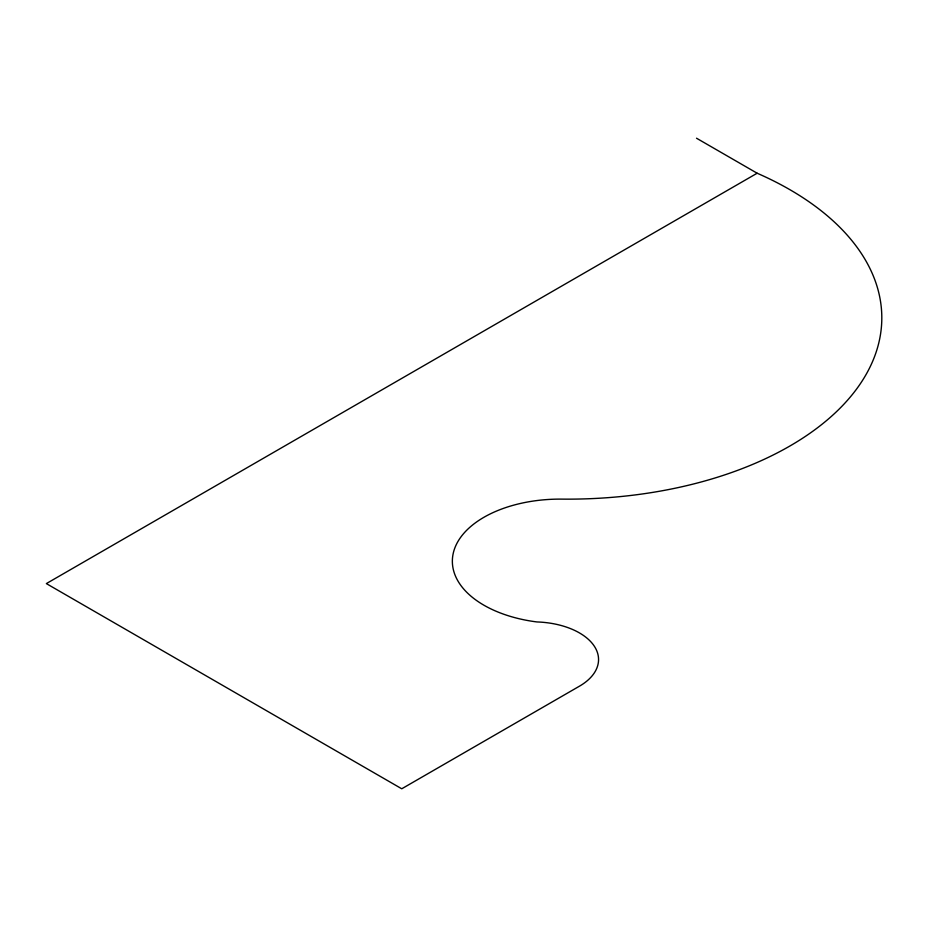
<?xml version="1.0" encoding="UTF-8"?>
<svg xmlns="http://www.w3.org/2000/svg" width="927" height="927" viewBox="0 0 927 927"><rect width="100%" height="100%" fill="white"/><g stroke="black" fill="none" stroke-linecap="round" stroke-linejoin="round"><path stroke-width="1.39" d="M757.15 173.222L46.35 583.593L401.75 788.784L579.445 686.189A65.238 37.671 0 0 0 594.265 646.119A65.238 37.671 0 0 0 536.965 621.947A107.625 62.144 0 0 1 453.094 553.987A107.625 62.144 0 0 1 561.971 499.12A314.033 181.298 0 0 0 864.567 377.092A314.033 181.298 0 0 0 757.15 173.222L696.525 138.216"/></g></svg>
